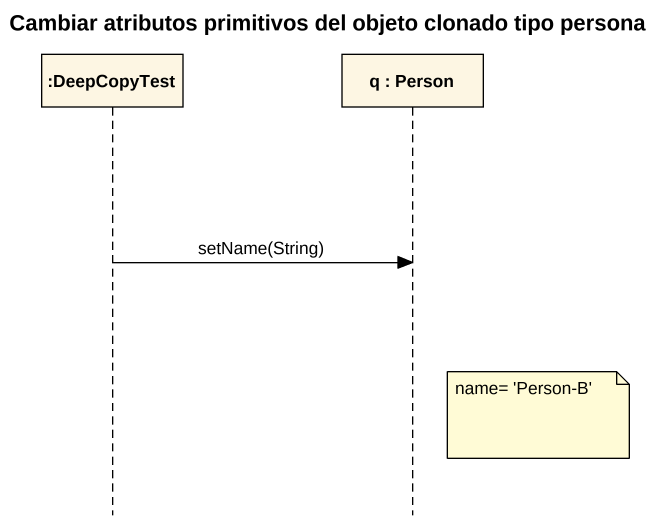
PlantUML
@startuml
title Cambiar atributos primitivos del objeto clonado tipo persona
hide footbox
participant ":DeepCopyTest" as DeepCopyTest
participant "q : Person" as q

DeepCopyTest -> q : setName(String)
note right of q : name= 'Person-B'
@enduml
